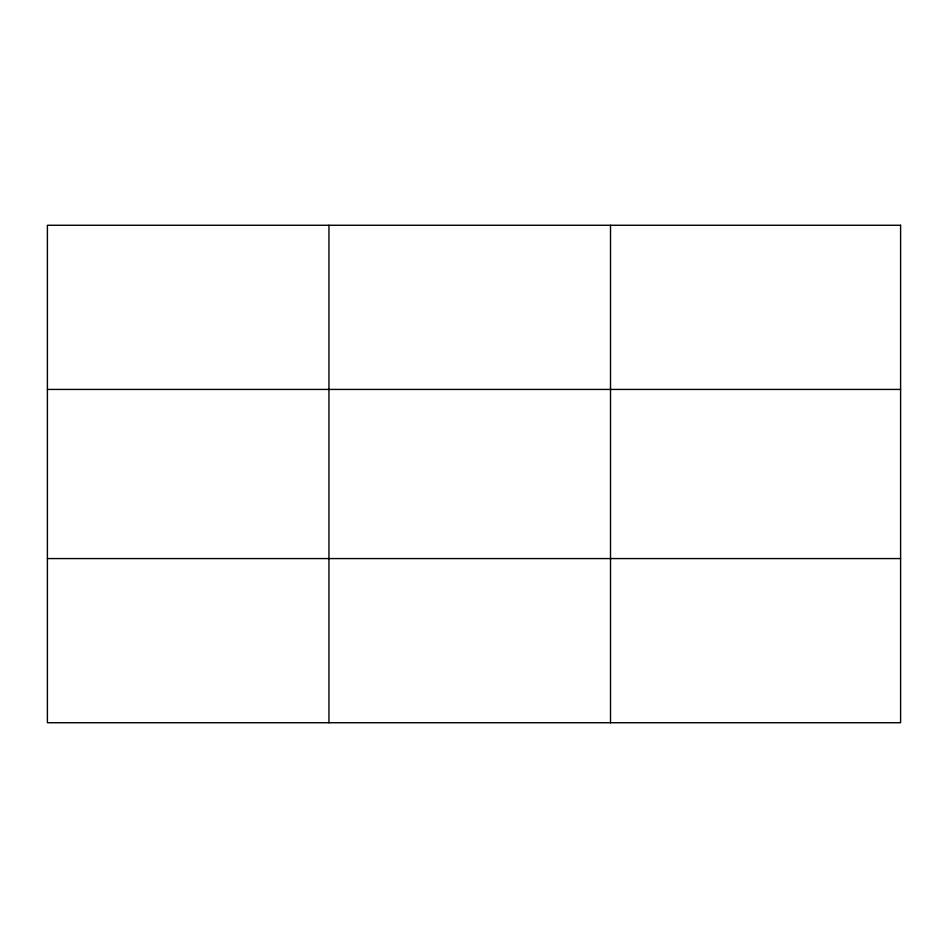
<?xml version="1.0" encoding="UTF-8"?>
<svg xmlns="http://www.w3.org/2000/svg" width="948" height="948" viewBox="0 0 948 948"><rect width="100%" height="100%" fill="white"/><g stroke="black" fill="none" stroke-linecap="round" stroke-linejoin="round"><path stroke-width="1.42" d="M328.956 225.269L328.956 722.731M610.512 225.269L610.512 722.731M47.4 389.427L900.6 389.427M47.4 558.573L900.6 558.573M900.6 225.269L900.6 722.731L47.4 722.731L47.4 225.269L900.6 225.269"/></g></svg>
